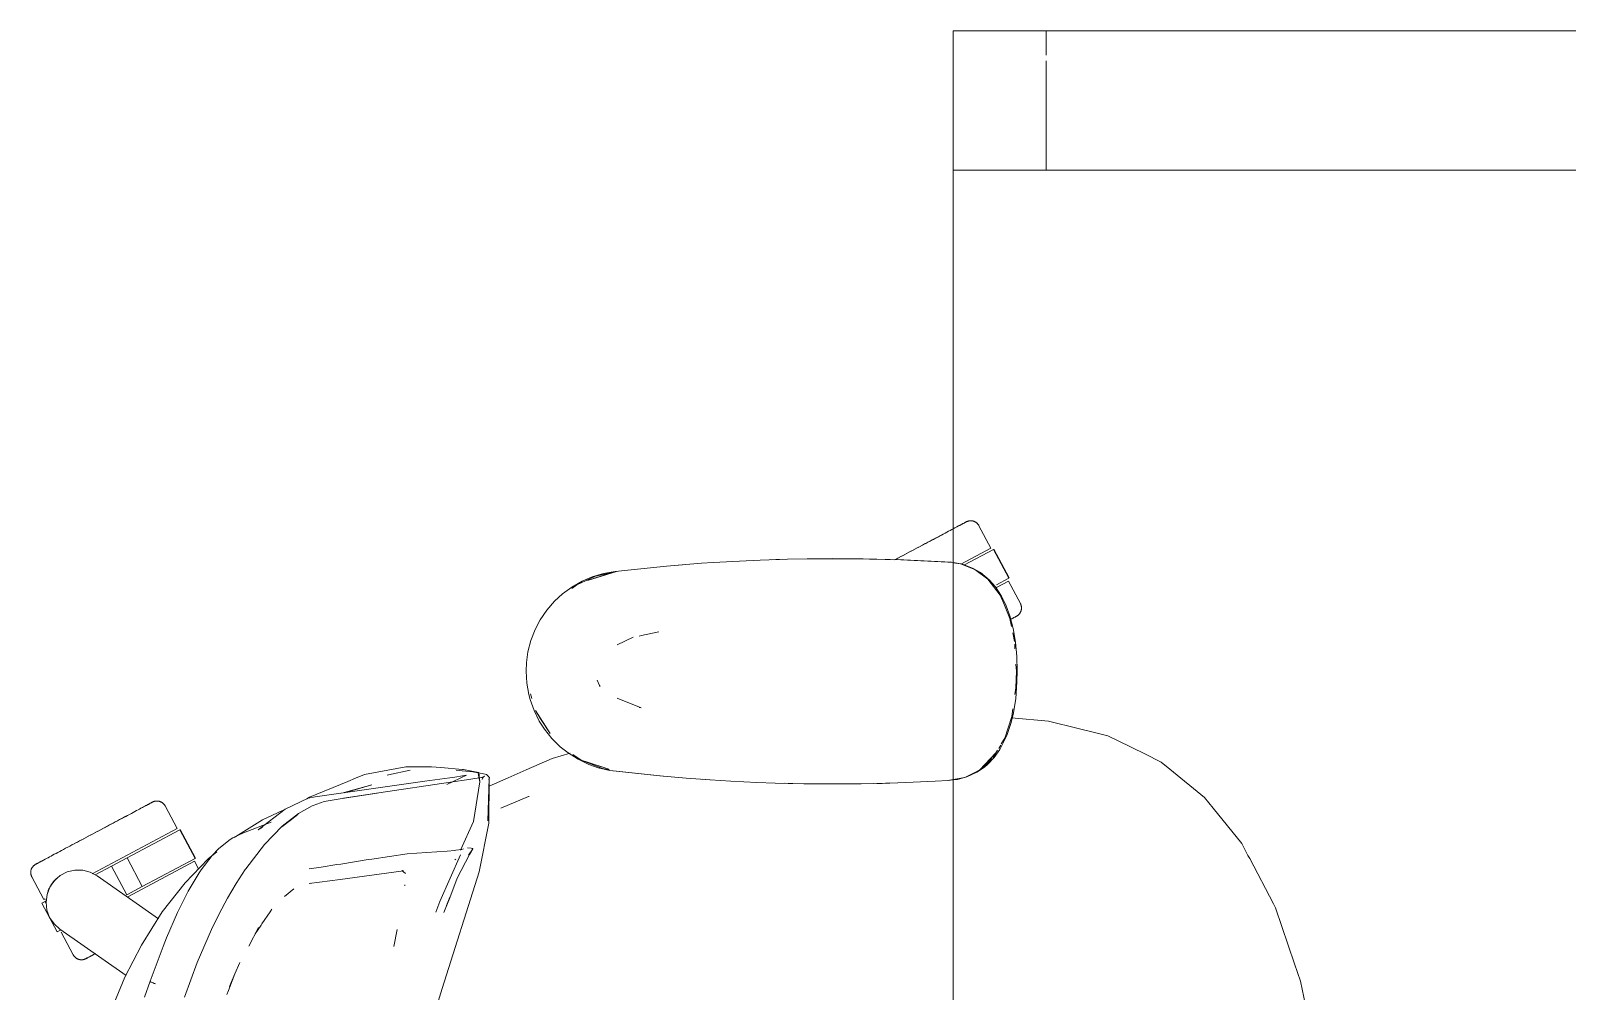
# Model space of a CAD drawing. Header units: millimetres. Extents: x 155927 to 326028, y -36033 to 97293.
# Drawn here: x 182454 to 183115, y 10592 to 11006 of the extents above; entities that cross this region are included whole.
import ezdxf

# ---------------------------------------------------------------- set-up
doc = ezdxf.new("R2010")
doc.units = ezdxf.units.MM
doc.header["$MEASUREMENT"] = 0
doc.layers.add('G-IMPT', color=8, linetype='CONTINUOUS', lineweight=9)
doc.layers.add('I-FURN', color=8, linetype='CONTINUOUS', lineweight=9)

msp = doc.modelspace()

# ---------------------------------------------------------------- linework, layer by layer
at = {"layer": 'G-IMPT'}
for p, q in [((182742.79, 10776.51), (182727.73, 10775.26)), ((182742.79, 10776.51), (182747.88, 10776.83)), ((182747.88, 10776.83), (182762.01, 10777.64)), ((182768.04, 10777.9), (182762.01, 10777.64)), ((182768.04, 10777.9), (182779.8, 10778.29)), ((182772.92, 10778.04), (182774.86, 10778.15)), ((182774.86, 10778.15), (182776.36, 10778.16)), ((182788.22, 10778.45), (182779.8, 10778.29)), ((182788.22, 10778.45), (182799.01, 10778.54)), ((182788.22, 10778.45), (182808.4, 10778.5)), ((182788.22, 10778.45), (182818.23, 10778.34)), ((182818.23, 10778.34), (182799.01, 10778.54)), ((182808.4, 10778.5), (182818.23, 10778.34)), ((182808.4, 10778.5), (182829.8, 10777.99)), ((182808.4, 10778.5), (182828.59, 10778.03)), ((182808.4, 10778.46), (182810.44, 10778.48)), ((182810.44, 10778.48), (182812.35, 10778.41)), ((182818.23, 10778.34), (182829.8, 10777.99)), ((182829.8, 10777.99), (182828.59, 10778.03)), ((182828.59, 10778.03), (182850.37, 10776.95)), ((182828.59, 10778.03), (182848.77, 10777.06)), ((182829.8, 10777.99), (182850.37, 10776.95)), ((182850.37, 10776.95), (182848.77, 10777.06)), ((182850.37, 10776.95), (182852.02, 10776.69)), ((182854.23, 10776.23), (182851.07, 10776.71)), ((182854.41, 10776.25), (182852.02, 10776.69)), ((182854.23, 10776.23), (182860.43, 10773.82)), ((182854.41, 10776.25), (182855.76, 10775.88)), ((182697.22, 10770.97), (182689.15, 10767.23)), ((182691.53, 10768.84), (182695.77, 10770.65)), ((182706.19, 10773.01), (182693.73, 10769.18)), ((182693.73, 10769.18), (182702.87, 10772.09)), ((182695.77, 10770.65), (182700.63, 10772.11)), ((182697.22, 10770.97), (182705.62, 10772.88)), ((182705.67, 10773.01), (182700.63, 10772.11)), ((182706.19, 10773.01), (182702.87, 10772.09)), ((182723.6, 10774.91), (182705.67, 10773.01)), ((182727.73, 10775.26), (182723.6, 10774.91)), ((182734.6, 10775.86), (182732.93, 10775.69)), ((182859.4, 10774.49), (182855.76, 10775.88)), ((182859.4, 10774.49), (182862.83, 10772.53)), ((182860.43, 10773.82), (182866.05, 10769.65)), ((182862.83, 10772.53), (182866.57, 10769.45)), ((182866.06, 10769.65), (182871.27, 10762.86)), ((182869.24, 10766.41), (182866.57, 10769.45)), ((182683, 10763.33), (182679.57, 10760.16)), ((182683, 10763.33), (182687.09, 10766.32)), ((182687.05, 10765.63), (182689.15, 10767.23)), ((182691.53, 10768.84), (182687.09, 10766.32)), ((182871.9, 10762.37), (182869.24, 10766.41)), ((182871.27, 10762.86), (182873.11, 10758.47)), ((182673.41, 10752.16), (182676.24, 10756.33)), ((182676.24, 10756.33), (182679.57, 10760.16)), ((182871.9, 10762.37), (182873.88, 10758.29)), ((182875.44, 10752.84), (182873.11, 10758.47)), ((182875.46, 10753.96), (182873.88, 10758.29)), ((182673.41, 10752.16), (182671.22, 10748)), ((182875.44, 10752.84), (182876.15, 10749.38)), ((182875.46, 10753.96), (182876.89, 10748.48)), ((182668.13, 10738.42), (182669.39, 10743.29)), ((182671.22, 10748), (182669.39, 10743.29)), ((182706.56, 10741.44), (182713.34, 10744.7)), ((182716.04, 10745.22), (182716.96, 10745.47)), ((182724.39, 10747.04), (182716.96, 10745.47)), ((182876.71, 10746.63), (182877.48, 10742.88)), ((182877.89, 10742.55), (182876.89, 10748.48)), ((182668.13, 10738.42), (182667.48, 10733.91)), ((182877.55, 10741.75), (182877.68, 10739.68)), ((182877.89, 10742.55), (182878.46, 10736.4)), ((182878.64, 10730.06), (182878.46, 10736.4)), ((182667.31, 10730.06), (182667.48, 10733.91)), ((182667.31, 10730.06), (182667.61, 10725.02)), ((182878.03, 10722.89), (182878.27, 10730.06)), ((182878.07, 10733.17), (182878.27, 10730.06)), ((182878.55, 10725.55), (182878.64, 10730.06)), ((182667.61, 10725.02), (182668.49, 10720.07)), ((182697.92, 10726.23), (182698.94, 10724.01)), ((182698.94, 10724.01), (182699.24, 10723.56)), ((182878.55, 10725.55), (182877.98, 10718.24)), ((182668.49, 10720.07), (182669.05, 10717.94)), ((182670.76, 10713.17), (182669.05, 10717.94)), ((182669.85, 10718.38), (182669.23, 10720.41)), ((182716.89, 10714.34), (182706.46, 10718.48)), ((182876.86, 10711.47), (182877.98, 10718.24)), ((182878.03, 10722.89), (182877.64, 10720.11)), ((182670.76, 10713.17), (182673, 10708.66)), ((182671.41, 10713.26), (182673.57, 10709.59)), ((182671.41, 10713.26), (182677.73, 10703.31)), ((182716.89, 10714.34), (182716.04, 10714.51)), ((182876.31, 10710.63), (182873.28, 10701.24)), ((182875.88, 10707.55), (182876.86, 10711.47)), ((182876.18, 10710.01), (182892.05, 10708.57)), ((182876.77, 10713.92), (182876.31, 10710.63)), ((182673, 10708.66), (182675.27, 10705.11)), ((182673.57, 10709.59), (182677.73, 10703.31)), ((182678.46, 10701.14), (182675.27, 10705.11)), ((182875.88, 10707.55), (182874.14, 10702.46)), ((182892.05, 10708.57), (182897.34, 10707.27)), ((182899.72, 10706.69), (182897.34, 10707.27)), ((182917.66, 10702.29), (182899.72, 10706.69)), ((182678.46, 10701.14), (182682.06, 10697.59)), ((182682.06, 10697.59), (182685.37, 10694.96)), ((182871.53, 10698.32), (182870.67, 10696.88)), ((182871.94, 10697.82), (182871.13, 10696.45)), ((182873.28, 10701.24), (182871.81, 10698.79)), ((182874.14, 10702.46), (182871.94, 10697.82)), ((182922.02, 10700.14), (182917.66, 10702.29)), ((182922.02, 10700.14), (182933.49, 10694.49)), ((182678.54, 10692.52), (182667.41, 10687.66)), ((182678.54, 10692.52), (182686.36, 10694.78)), ((182689.7, 10692.23), (182685.37, 10694.96)), ((182691.02, 10691.84), (182687.44, 10694.26)), ((182689.7, 10692.23), (182694.28, 10690.04)), ((182700.24, 10688.23), (182691.02, 10691.84)), ((182691.02, 10691.84), (182693.73, 10690.94)), ((182691.02, 10691.84), (182702.87, 10688.02)), ((182693.73, 10690.94), (182702.87, 10688.02)), ((182694.28, 10690.04), (182698.41, 10688.6)), ((182869.51, 10695.03), (182862.61, 10687.64)), ((182867.69, 10692.36), (182862.61, 10687.64)), ((182867.69, 10692.93), (182865.02, 10689.87)), ((182865.82, 10689.95), (182868.68, 10692.99)), ((182869.51, 10695.03), (182868.23, 10693.56)), ((182870.2, 10696.09), (182868.32, 10692.94)), ((182868.68, 10692.99), (182871.13, 10696.45)), ((182940.65, 10690.97), (182933.49, 10694.49)), ((182944.31, 10687.99), (182940.65, 10690.97)), ((182590.63, 10682.71), (182593.99, 10684.1)), ((182597.85, 10685.69), (182593.99, 10684.1)), ((182615.55, 10688.93), (182597.85, 10685.69)), ((182608.1, 10685.48), (182607.53, 10685.33)), ((182617.41, 10687.52), (182608.1, 10685.48)), ((182615.55, 10688.93), (182622.51, 10688.96)), ((182626.68, 10688.96), (182622.51, 10688.96)), ((182623.83, 10682.75), (182634.49, 10684.19)), ((182630.64, 10688.62), (182626.68, 10688.96)), ((182630.64, 10688.62), (182639.96, 10687.81)), ((182633.24, 10681.38), (182641.67, 10685.38)), ((182635.79, 10684.4), (182634.49, 10684.19)), ((182634.79, 10682.36), (182642.64, 10683.47)), ((182640.81, 10685.24), (182635.79, 10684.4)), ((182639.8, 10687.3), (182637.21, 10687.51)), ((182639.8, 10687.3), (182644.48, 10686.78)), ((182639.96, 10687.81), (182640.43, 10687.77)), ((182644.68, 10686.96), (182640.43, 10687.77)), ((182641.67, 10685.38), (182640.81, 10685.24)), ((182648.91, 10684.58), (182642.64, 10683.47)), ((182645.1, 10686.7), (182644.48, 10686.78)), ((182644.68, 10686.96), (182647.01, 10686.52)), ((182645.1, 10686.7), (182648.38, 10686.17)), ((182646.77, 10686.11), (182647.4, 10682.56)), ((182646.77, 10686.11), (182647.46, 10682.53)), ((182647.4, 10682.56), (182647.01, 10686.52)), ((182648.29, 10684.41), (182649.39, 10684.97)), ((182648.29, 10684.41), (182648.91, 10684.58)), ((182648.38, 10686.17), (182650.24, 10685.62)), ((182648.56, 10684.03), (182648.49, 10683.54)), ((182648.56, 10684.03), (182648.89, 10684.57)), ((182648.89, 10684.57), (182649.39, 10684.97)), ((182650.78, 10685.3), (182650.24, 10685.62)), ((182650.78, 10685.3), (182651.15, 10684.8)), ((182650.93, 10665.67), (182651.52, 10684.11)), ((182650.93, 10665.67), (182651.42, 10683.65)), ((182651.54, 10684.23), (182651.15, 10684.8)), ((182651.54, 10684.23), (182651.35, 10683.36)), ((182651.35, 10683.36), (182651.38, 10683.48)), ((182651.37, 10664.78), (182651.42, 10683.65)), ((182651.42, 10683.65), (182651.38, 10683.48)), ((182659.58, 10684.24), (182651.41, 10680.67)), ((182651.52, 10684.11), (182651.42, 10683.65)), ((182667.41, 10687.66), (182659.58, 10684.24)), ((182703.37, 10687.44), (182698.41, 10688.6)), ((182703.29, 10687.66), (182700.24, 10688.23)), ((182703.37, 10687.44), (182726.32, 10684.98)), ((182703.37, 10687.44), (182706.19, 10687.11)), ((182703.37, 10687.44), (182724.81, 10685.09)), ((182726.32, 10684.98), (182706.19, 10687.11)), ((182724.81, 10685.09), (182736.2, 10684.1)), ((182746.49, 10683.37), (182736.2, 10684.1)), ((182744.45, 10683.51), (182743.03, 10683.64)), ((182744.45, 10683.51), (182746.35, 10683.42)), ((182746.49, 10683.37), (182755.36, 10682.81)), ((182851.07, 10683.49), (182848.77, 10683.06)), ((182856.11, 10684.43), (182851.07, 10683.49)), ((182851.07, 10683.32), (182853, 10683.56)), ((182853, 10683.56), (182856.95, 10684.62)), ((182860.37, 10686.53), (182856.11, 10684.43)), ((182861.28, 10686.61), (182856.95, 10684.62)), ((182860.37, 10686.53), (182862.61, 10687.64)), ((182861.28, 10686.61), (182864.5, 10688.81)), ((182862.61, 10687.64), (182865.02, 10689.87)), ((182865.82, 10689.95), (182864.5, 10688.81)), ((182944.31, 10687.99), (182959.25, 10675.82)), ((182574.18, 10675.91), (182590.63, 10682.71)), ((182623.83, 10682.75), (182576.61, 10676.07)), ((182601.03, 10681.2), (182588.08, 10677.7)), ((182603.31, 10677.71), (182588.15, 10675.41)), ((182603.92, 10677.8), (182588.73, 10675.48)), ((182603.31, 10677.71), (182588.73, 10675.48)), ((182601.03, 10681.2), (182589.14, 10677.85)), ((182603.92, 10677.8), (182634.79, 10682.36)), ((182644.74, 10665.48), (182647.46, 10682.53)), ((182766.67, 10682.27), (182755.36, 10682.81)), ((182766.67, 10682.27), (182774.55, 10681.98)), ((182786.85, 10681.69), (182774.55, 10681.98)), ((182778.42, 10681.9), (182780.08, 10681.82)), ((182780.08, 10681.82), (182782.16, 10681.82)), ((182786.85, 10681.69), (182792.33, 10681.61)), ((182807.04, 10681.61), (182792.33, 10681.61)), ((182811.55, 10681.66), (182807.04, 10681.61)), ((182811.55, 10681.66), (182827.22, 10682.04)), ((182818.28, 10681.83), (182820.49, 10681.83)), ((182823.82, 10681.98), (182820.49, 10681.83)), ((182827.22, 10682.04), (182830.77, 10682.16)), ((182843.33, 10682.78), (182830.77, 10682.16)), ((182843.33, 10682.78), (182848.99, 10683.06)), ((182848.99, 10683.06), (182851.07, 10683.32)), ((182552.03, 10661.88), (182563.68, 10670.8)), ((182563.68, 10670.8), (182570.25, 10673.86)), ((182569.43, 10668.86), (182575.27, 10672.14)), ((182570.25, 10673.86), (182573.62, 10675.43)), ((182573.01, 10675.14), (182574.18, 10675.91)), ((182576.61, 10676.07), (182573.62, 10675.43)), ((182575.69, 10672.36), (182575.27, 10672.14)), ((182575.69, 10672.36), (182580.48, 10674.11)), ((182580.48, 10674.11), (182588.15, 10675.41)), ((182656.52, 10671.21), (182668.37, 10676.14)), ((182668.64, 10676.24), (182668.37, 10676.14)), ((182959.25, 10675.82), (182963.02, 10671.16)), ((182975.22, 10656.02), (182963.02, 10671.16)), ((182542.47, 10659.05), (182553.92, 10666.17)), ((182557.68, 10665.11), (182545.78, 10660.6)), ((182553.92, 10666.17), (182562.54, 10670.15)), ((182569.2, 10668.53), (182562.26, 10663.13)), ((182562.26, 10663.13), (182565.83, 10665.94)), ((182562.46, 10663.44), (182569.43, 10668.86)), ((182569.2, 10668.53), (182565.83, 10665.94)), ((182644.74, 10665.48), (182639.16, 10653.19)), ((182647.18, 10643.82), (182651.37, 10664.78)), ((182539.97, 10657.74), (182535.11, 10653.88)), ((182541.11, 10658.36), (182539.97, 10657.74)), ((182541.11, 10658.36), (182543.55, 10659.53)), ((182542.47, 10659.05), (182541.7, 10658.55)), ((182543.55, 10659.53), (182545.78, 10660.6)), ((182552.03, 10661.88), (182553.87, 10662.93)), ((182562.46, 10663.44), (182554.73, 10655.54)), ((182532.22, 10650.85), (182527.5, 10644.72)), ((182534.22, 10652.44), (182530.55, 10649.43)), ((182532.22, 10650.85), (182535.11, 10653.88)), ((182554.73, 10655.54), (182546.71, 10645.1)), ((182616.16, 10651.5), (182600.94, 10649.29)), ((182616.16, 10651.5), (182616.24, 10651.51)), ((182616.24, 10651.51), (182624.48, 10652.13)), ((182633.33, 10652.76), (182624.48, 10652.13)), ((182630.2, 10631), (182639.12, 10651.16)), ((182633.33, 10652.76), (182636.73, 10653.01)), ((182637.1, 10653.05), (182636.73, 10653.01)), ((182637.1, 10653.05), (182639.57, 10653.34)), ((182637.75, 10641.11), (182643.03, 10651.22)), ((182639.57, 10653.34), (182639.63, 10653.36)), ((182640.4, 10653.64), (182639.63, 10653.36)), ((182642.14, 10654.11), (182643.67, 10653.95)), ((182644.38, 10653.67), (182642.54, 10650.97)), ((182644.38, 10653.67), (182643.03, 10651.22)), ((182643.67, 10653.95), (182644.35, 10653.8)), ((182644.35, 10653.8), (182644.38, 10653.67)), ((182644.38, 10653.67), (182644.41, 10653.5)), ((182975.22, 10656.02), (182977.93, 10650.89)), ((182978.66, 10649.52), (182977.93, 10650.89)), ((182530.55, 10649.43), (182520.59, 10639.14)), ((182527.5, 10644.72), (182526.64, 10643.43)), ((182542.66, 10638.75), (182546.54, 10644.84)), ((182546.71, 10645.1), (182546.54, 10644.84)), ((182579.12, 10645.85), (182574.05, 10645.1)), ((182579.12, 10645.85), (182585.96, 10646.91)), ((182585.96, 10646.91), (182587.62, 10647.17)), ((182587.31, 10640.5), (182614.64, 10644.23)), ((182599.39, 10649.04), (182587.62, 10647.17)), ((182600.94, 10649.29), (182599.39, 10649.04)), ((182615.5, 10643.12), (182613.94, 10644.36)), ((182614.15, 10644.32), (182614.38, 10644.28)), ((182614.64, 10644.23), (182614.38, 10644.28)), ((182631.19, 10593.58), (182647.18, 10643.82)), ((182636.75, 10648.99), (182637.18, 10649.26)), ((182978.66, 10649.52), (182988.95, 10630.01)), ((182510.78, 10626.54), (182520.59, 10639.14)), ((182521.9, 10635.44), (182526.64, 10643.43)), ((182542.66, 10638.75), (182538.89, 10632.52)), ((182587.31, 10640.5), (182573.96, 10638.72)), ((182573.96, 10638.72), (182574.43, 10638.86)), ((182615.15, 10638.17), (182615.1, 10637.82)), ((182637.75, 10641.11), (182634.5, 10632.64)), ((182517.38, 10626.38), (182521.9, 10635.44)), ((182517.38, 10626.38), (182521.6, 10634.84)), ((182517.6, 10626.83), (182521.9, 10635.44)), ((182521.9, 10635.44), (182521.6, 10634.84)), ((182535.32, 10625.73), (182538.89, 10632.52)), ((182563.46, 10633.22), (182567.36, 10636.55)), ((182628.46, 10626.42), (182630.2, 10631)), ((182632.48, 10627.74), (182634.5, 10632.84)), ((182634.5, 10632.64), (182632.48, 10627.74)), ((182634.5, 10632.84), (182633.1, 10629.31)), ((182510.78, 10626.54), (182501.81, 10612.24)), ((182517.38, 10626.38), (182512.61, 10615.43)), ((182517.6, 10626.83), (182517.38, 10626.38)), ((182535.32, 10625.73), (182531.93, 10619)), ((182553.69, 10621.45), (182557.18, 10626.58)), ((182557.18, 10626.58), (182557.93, 10627.69)), ((182632.48, 10627.74), (182631.92, 10626.33)), ((182988.95, 10630.01), (182989.83, 10628.35)), ((182997.98, 10604.26), (182989.83, 10628.35)), ((182525.75, 10604.77), (182531.93, 10619)), ((182548.05, 10611.79), (182552.24, 10619.89)), ((182550.74, 10617.12), (182553.3, 10620.87)), ((182550.74, 10617.12), (182552.24, 10619.89)), ((182553.3, 10620.87), (182553.69, 10621.45)), ((182610.47, 10611.69), (182611.88, 10618.95)), ((182501.81, 10612.24), (182494.72, 10598.47)), ((182511.13, 10611.75), (182505.55, 10596.78)), ((182512.61, 10615.43), (182511.13, 10611.75)), ((182525.75, 10604.77), (182520.3, 10589.89)), ((182544.18, 10604.74), (182541.99, 10599.9)), ((182997.98, 10604.26), (183000.5, 10596.82)), ((182487.2, 10580.49), (182494.72, 10598.47)), ((182541.99, 10599.9), (182539.26, 10592.81)), ((182541.99, 10599.9), (182539.68, 10594.45)), ((182505.59, 10596.78), (182503.18, 10589.85)), ((182505.55, 10596.78), (182505.59, 10596.65)), ((182505.59, 10596.65), (182505.59, 10596.78)), ((182505.59, 10596.65), (182505.99, 10596.38)), ((182505.59, 10596.65), (182505.6, 10596.61)), ((182505.99, 10596.38), (182505.6, 10596.61)), ((182506.82, 10596), (182505.99, 10596.38)), ((182506.18, 10596.28), (182505.99, 10596.38)), ((182506.82, 10596), (182506.18, 10596.28)), ((182506.82, 10596), (182507.88, 10595.58)), ((182506.82, 10596), (182507.28, 10595.8)), ((182507.88, 10595.58), (182507.28, 10595.8)), ((182538.6, 10591.09), (182539.26, 10592.81)), ((182631.19, 10593.58), (182622, 10563.61)), ((183003.37, 10583), (183000.5, 10596.82))]:
    msp.add_line(p, q, dxfattribs=at)
at = {"layer": 'I-FURN'}
for p, q in [((182851.07, 11005.6), (183651.07, 11005.6)), ((182891.07, 11005.6), (182851.07, 11005.6)), ((182851.07, 11005.6), (182851.07, 10945.6)), ((182851.07, 10945.6), (182851.07, 11005.6)), ((183651.07, 11005.6), (182851.07, 11005.6)), ((182851.07, 11005.6), (182851.07, 9405.6)), ((182851.07, 9405.6), (182851.07, 11005.6)), ((182851.07, 11005.6), (183651.07, 11005.6)), ((183611.07, 11005.6), (182891.07, 11005.6)), ((182891.07, 11005.6), (182891.07, 10995.02)), ((182891.07, 11005.6), (182891.07, 10995.02)), ((182891.07, 10992.7), (182891.07, 10945.6)), ((182891.07, 10992.7), (182891.07, 10945.6)), ((182851.07, 10945.6), (182891.07, 10945.6)), ((183286.07, 10945.6), (182851.07, 10945.6)), ((182891.07, 10945.6), (183611.07, 10945.6)), ((182847.63, 10789.51), (182846.84, 10789.09)), ((182848.39, 10789.91), (182847.63, 10789.51)), ((182849.13, 10790.3), (182848.39, 10789.91)), ((182849.83, 10790.68), (182849.13, 10790.3)), ((182850.51, 10791.04), (182849.83, 10790.68)), ((182851.16, 10791.38), (182850.51, 10791.04)), ((182851.78, 10791.71), (182851.16, 10791.38)), ((182852.36, 10792.02), (182851.78, 10791.71)), ((182852.05, 10791.86), (182852.62, 10792.16)), ((182852.91, 10792.31), (182852.36, 10792.02)), ((182852.62, 10792.16), (182853.15, 10792.44)), ((182853.43, 10792.59), (182852.91, 10792.31)), ((182853.15, 10792.44), (182853.65, 10792.71)), ((182853.91, 10792.84), (182853.43, 10792.59)), ((182853.65, 10792.71), (182854.12, 10792.96)), ((182854.36, 10793.08), (182853.91, 10792.84)), ((182854.12, 10792.96), (182854.55, 10793.18)), ((182854.77, 10793.3), (182854.36, 10793.08)), ((182854.55, 10793.18), (182854.94, 10793.39)), ((182855.14, 10793.5), (182854.77, 10793.3)), ((182854.94, 10793.39), (182855.3, 10793.58)), ((182855.47, 10793.68), (182855.14, 10793.5)), ((182855.3, 10793.58), (182855.62, 10793.75)), ((182855.77, 10793.83), (182855.47, 10793.68)), ((182855.62, 10793.75), (182855.9, 10793.9)), ((182856.03, 10793.97), (182855.77, 10793.83)), ((182855.9, 10793.9), (182856.14, 10794.03)), ((182856.25, 10794.09), (182856.03, 10793.97)), ((182856.14, 10794.03), (182856.34, 10794.14)), ((182856.43, 10794.18), (182856.25, 10794.09)), ((182856.34, 10794.14), (182856.5, 10794.22)), ((182856.57, 10794.26), (182856.43, 10794.18)), ((182856.5, 10794.22), (182856.62, 10794.29)), ((182856.67, 10794.31), (182856.57, 10794.26)), ((182856.62, 10794.29), (182856.7, 10794.33)), ((182856.73, 10794.34), (182856.67, 10794.31)), ((182856.7, 10794.33), (182856.75, 10794.35)), ((182856.75, 10794.36), (182856.73, 10794.34)), ((182856.75, 10794.36), (182856.89, 10794.43)), ((182856.75, 10794.35), (182856.75, 10794.36)), ((182856.89, 10794.43), (182857.04, 10794.5)), ((182857.04, 10794.5), (182857.19, 10794.56)), ((182857.19, 10794.56), (182857.34, 10794.61)), ((182857.34, 10794.61), (182857.5, 10794.66)), ((182857.5, 10794.66), (182857.65, 10794.7)), ((182857.65, 10794.7), (182857.81, 10794.74)), ((182857.81, 10794.74), (182857.97, 10794.77)), ((182857.97, 10794.77), (182858.13, 10794.79)), ((182858.13, 10794.79), (182858.29, 10794.81)), ((182858.29, 10794.81), (182858.45, 10794.82)), ((182858.45, 10794.82), (182858.61, 10794.83)), ((182858.61, 10794.83), (182858.77, 10794.82)), ((182858.77, 10794.82), (182858.93, 10794.82)), ((182858.93, 10794.82), (182859.09, 10794.8)), ((182859.09, 10794.8), (182859.25, 10794.78)), ((182859.25, 10794.78), (182859.41, 10794.75)), ((182859.41, 10794.75), (182859.57, 10794.72)), ((182859.57, 10794.72), (182859.72, 10794.68)), ((182859.72, 10794.68), (182859.88, 10794.63)), ((182859.88, 10794.63), (182860.03, 10794.58)), ((182860.03, 10794.58), (182860.18, 10794.52)), ((182860.18, 10794.52), (182860.33, 10794.46)), ((182860.33, 10794.46), (182860.47, 10794.39)), ((182860.47, 10794.39), (182860.62, 10794.31)), ((182860.62, 10794.31), (182860.75, 10794.23)), ((182860.75, 10794.23), (182860.89, 10794.14)), ((182860.89, 10794.14), (182861.02, 10794.05)), ((182861.02, 10794.05), (182861.15, 10793.95)), ((182861.15, 10793.95), (182861.27, 10793.85)), ((182861.27, 10793.85), (182861.39, 10793.74)), ((182861.39, 10793.74), (182861.51, 10793.63)), ((182861.51, 10793.63), (182861.62, 10793.51)), ((182861.62, 10793.51), (182861.73, 10793.39)), ((182861.73, 10793.39), (182861.83, 10793.27)), ((182861.83, 10793.27), (182861.92, 10793.14)), ((182861.92, 10793.14), (182862.02, 10793)), ((182862.02, 10793), (182862.1, 10792.87)), ((182862.1, 10792.87), (182862.18, 10792.73)), ((182862.18, 10792.73), (182862.2, 10792.69)), ((182867.35, 10783), (182862.2, 10792.69)), ((182834.89, 10782.73), (182833.89, 10782.2)), ((182834.35, 10782.45), (182835.35, 10782.98)), ((182835.89, 10783.26), (182834.89, 10782.73)), ((182835.35, 10782.98), (182836.34, 10783.5)), ((182836.87, 10783.79), (182835.89, 10783.26)), ((182836.34, 10783.5), (182837.32, 10784.03)), ((182837.85, 10784.31), (182836.87, 10783.79)), ((182837.32, 10784.03), (182838.3, 10784.54)), ((182838.82, 10784.82), (182837.85, 10784.31)), ((182838.3, 10784.54), (182839.26, 10785.06)), ((182839.78, 10785.33), (182838.82, 10784.82)), ((182839.26, 10785.06), (182840.21, 10785.56)), ((182840.72, 10785.83), (182839.78, 10785.33)), ((182840.21, 10785.56), (182841.15, 10786.06)), ((182841.65, 10786.33), (182840.72, 10785.83)), ((182841.15, 10786.06), (182842.07, 10786.55)), ((182842.57, 10786.81), (182841.65, 10786.33)), ((182842.07, 10786.55), (182842.98, 10787.03)), ((182843.46, 10787.29), (182842.57, 10786.81)), ((182842.98, 10787.03), (182843.87, 10787.51)), ((182844.34, 10787.76), (182843.46, 10787.29)), ((182843.87, 10787.51), (182844.74, 10787.97)), ((182845.2, 10788.21), (182844.34, 10787.76)), ((182844.74, 10787.97), (182845.58, 10788.42)), ((182846.03, 10788.65), (182845.2, 10788.21)), ((182846.84, 10789.09), (182846.03, 10788.65)), ((182867.35, 10783), (182854.69, 10776.27)), ((182875.22, 10770.2), (182868.65, 10782.56)), ((182826.89, 10778.48), (182825.9, 10777.95)), ((182826.35, 10778.19), (182827.34, 10778.72)), ((182827.88, 10779), (182826.89, 10778.48)), ((182827.34, 10778.72), (182828.34, 10779.25)), ((182828.87, 10779.53), (182827.88, 10779)), ((182828.34, 10779.25), (182829.33, 10779.78)), ((182829.88, 10780.07), (182828.87, 10779.53)), ((182829.33, 10779.78), (182830.34, 10780.31)), ((182830.88, 10780.6), (182829.88, 10780.07)), ((182830.34, 10780.31), (182831.34, 10780.85)), ((182831.89, 10781.13), (182830.88, 10780.6)), ((182831.34, 10780.85), (182832.35, 10781.38)), ((182832.89, 10781.67), (182831.89, 10781.13)), ((182832.35, 10781.38), (182833.35, 10781.91)), ((182833.89, 10782.2), (182832.89, 10781.67)), ((182833.35, 10781.91), (182834.35, 10782.45)), ((182855.97, 10775.82), (182868.47, 10782.47)), ((182868.47, 10782.47), (182875.05, 10770.11)), ((182875.05, 10770.11), (182869.76, 10767.29)), ((182874.86, 10768.88), (182869.67, 10766.12)), ((182880.01, 10759.19), (182874.86, 10768.88)), ((182880.01, 10759.19), (182880.09, 10759.05)), ((182880.09, 10759.05), (182880.15, 10758.9)), ((182880.15, 10758.9), (182880.21, 10758.75)), ((182880.21, 10758.75), (182880.27, 10758.6)), ((182880.27, 10758.6), (182880.32, 10758.45)), ((182880.34, 10756.22), (182880.29, 10756.06)), ((182880.32, 10758.45), (182880.36, 10758.29)), ((182880.38, 10756.37), (182880.34, 10756.22)), ((182880.36, 10758.29), (182880.4, 10758.13)), ((182880.41, 10756.53), (182880.38, 10756.37)), ((182880.4, 10758.13), (182880.43, 10757.97)), ((182880.44, 10756.69), (182880.41, 10756.53)), ((182880.43, 10757.97), (182880.45, 10757.82)), ((182880.46, 10756.85), (182880.44, 10756.69)), ((182880.45, 10757.82), (182880.47, 10757.66)), ((182880.47, 10757.01), (182880.46, 10756.85)), ((182880.47, 10757.66), (182880.48, 10757.49)), ((182880.48, 10757.17), (182880.47, 10757.01)), ((182880.48, 10757.49), (182880.48, 10757.33)), ((182880.48, 10757.33), (182880.48, 10757.17)), ((182875.72, 10752.34), (182876.15, 10752.57)), ((182876.36, 10752.68), (182875.95, 10752.47)), ((182876.15, 10752.57), (182876.54, 10752.78)), ((182876.74, 10752.88), (182876.36, 10752.68)), ((182876.54, 10752.78), (182876.89, 10752.97)), ((182877.07, 10753.06), (182876.74, 10752.88)), ((182876.89, 10752.97), (182877.21, 10753.14)), ((182877.37, 10753.22), (182877.07, 10753.06)), ((182877.21, 10753.14), (182877.49, 10753.28)), ((182877.63, 10753.36), (182877.37, 10753.22)), ((182877.49, 10753.28), (182877.73, 10753.41)), ((182877.85, 10753.47), (182877.63, 10753.36)), ((182877.73, 10753.41), (182877.93, 10753.52)), ((182878.03, 10753.57), (182877.85, 10753.47)), ((182877.93, 10753.52), (182878.1, 10753.61)), ((182878.17, 10753.64), (182878.03, 10753.57)), ((182878.1, 10753.61), (182878.22, 10753.67)), ((182878.27, 10753.7), (182878.17, 10753.64)), ((182878.22, 10753.67), (182878.3, 10753.71)), ((182878.33, 10753.73), (182878.27, 10753.7)), ((182878.3, 10753.71), (182878.34, 10753.74)), ((182878.35, 10753.74), (182878.33, 10753.73)), ((182878.34, 10753.74), (182878.35, 10753.74)), ((182878.38, 10753.76), (182878.35, 10753.74)), ((182878.52, 10753.84), (182878.38, 10753.76)), ((182878.66, 10753.93), (182878.52, 10753.84)), ((182878.79, 10754.02), (182878.66, 10753.93)), ((182878.92, 10754.11), (182878.79, 10754.02)), ((182879.05, 10754.21), (182878.92, 10754.11)), ((182879.17, 10754.32), (182879.05, 10754.21)), ((182879.29, 10754.43), (182879.17, 10754.32)), ((182879.4, 10754.55), (182879.29, 10754.43)), ((182879.51, 10754.67), (182879.4, 10754.55)), ((182879.61, 10754.79), (182879.51, 10754.67)), ((182879.71, 10754.92), (182879.61, 10754.79)), ((182879.8, 10755.05), (182879.71, 10754.92)), ((182879.89, 10755.19), (182879.8, 10755.05)), ((182879.97, 10755.33), (182879.89, 10755.19)), ((182880.05, 10755.47), (182879.97, 10755.33)), ((182880.12, 10755.61), (182880.05, 10755.47)), ((182880.18, 10755.76), (182880.12, 10755.61)), ((182880.24, 10755.91), (182880.18, 10755.76)), ((182880.29, 10756.06), (182880.24, 10755.91)), ((182500.38, 10670.48), (182499.7, 10670.12)), ((182501.03, 10670.82), (182500.38, 10670.48)), ((182501.65, 10671.15), (182501.03, 10670.82)), ((182502.23, 10671.46), (182501.65, 10671.15)), ((182501.92, 10671.3), (182502.49, 10671.6)), ((182502.78, 10671.75), (182502.23, 10671.46)), ((182502.49, 10671.6), (182503.02, 10671.88)), ((182503.3, 10672.03), (182502.78, 10671.75)), ((182503.02, 10671.88), (182503.52, 10672.15)), ((182503.78, 10672.29), (182503.3, 10672.03)), ((182503.52, 10672.15), (182503.99, 10672.4)), ((182504.23, 10672.52), (182503.78, 10672.29)), ((182503.99, 10672.4), (182504.42, 10672.63)), ((182504.64, 10672.74), (182504.23, 10672.52)), ((182504.42, 10672.63), (182504.81, 10672.83)), ((182505.01, 10672.94), (182504.64, 10672.74)), ((182504.81, 10672.83), (182505.17, 10673.02)), ((182505.34, 10673.12), (182505.01, 10672.94)), ((182505.17, 10673.02), (182505.49, 10673.19)), ((182505.64, 10673.28), (182505.34, 10673.12)), ((182505.49, 10673.19), (182505.77, 10673.34)), ((182505.9, 10673.41), (182505.64, 10673.28)), ((182505.77, 10673.34), (182506.01, 10673.47)), ((182506.12, 10673.53), (182505.9, 10673.41)), ((182506.01, 10673.47), (182506.21, 10673.58)), ((182506.3, 10673.63), (182506.12, 10673.53)), ((182506.21, 10673.58), (182506.37, 10673.66)), ((182506.44, 10673.7), (182506.3, 10673.63)), ((182506.37, 10673.66), (182506.49, 10673.73)), ((182506.54, 10673.75), (182506.44, 10673.7)), ((182506.49, 10673.73), (182506.57, 10673.77)), ((182506.6, 10673.79), (182506.54, 10673.75)), ((182506.57, 10673.77), (182506.62, 10673.79)), ((182506.62, 10673.8), (182506.6, 10673.79)), ((182506.62, 10673.8), (182506.76, 10673.87)), ((182506.62, 10673.79), (182506.62, 10673.8)), ((182506.76, 10673.87), (182506.91, 10673.94)), ((182506.91, 10673.94), (182507.06, 10674)), ((182507.06, 10674), (182507.21, 10674.05)), ((182507.21, 10674.05), (182507.37, 10674.1)), ((182507.37, 10674.1), (182507.52, 10674.14)), ((182507.52, 10674.14), (182507.68, 10674.18)), ((182507.68, 10674.18), (182507.84, 10674.21)), ((182507.84, 10674.21), (182508, 10674.23)), ((182508, 10674.23), (182508.16, 10674.25)), ((182508.16, 10674.25), (182508.32, 10674.26)), ((182508.32, 10674.26), (182508.48, 10674.27)), ((182508.48, 10674.27), (182508.64, 10674.27)), ((182508.64, 10674.27), (182508.8, 10674.26)), ((182508.8, 10674.26), (182508.96, 10674.24)), ((182508.96, 10674.24), (182509.12, 10674.22)), ((182509.12, 10674.22), (182509.28, 10674.19)), ((182509.28, 10674.19), (182509.44, 10674.16)), ((182509.44, 10674.16), (182509.59, 10674.12)), ((182509.59, 10674.12), (182509.75, 10674.07)), ((182509.75, 10674.07), (182509.9, 10674.02)), ((182509.9, 10674.02), (182510.05, 10673.96)), ((182510.05, 10673.96), (182510.2, 10673.9)), ((182510.2, 10673.9), (182510.34, 10673.83)), ((182510.34, 10673.83), (182510.49, 10673.75)), ((182510.49, 10673.75), (182510.62, 10673.67)), ((182510.62, 10673.67), (182510.76, 10673.58)), ((182510.76, 10673.58), (182510.89, 10673.49)), ((182510.89, 10673.49), (182511.02, 10673.39)), ((182511.02, 10673.39), (182511.14, 10673.29)), ((182511.14, 10673.29), (182511.26, 10673.18)), ((182511.26, 10673.18), (182511.38, 10673.07)), ((182511.38, 10673.07), (182511.49, 10672.95)), ((182511.49, 10672.95), (182511.6, 10672.83)), ((182511.6, 10672.83), (182511.7, 10672.71)), ((182511.7, 10672.71), (182511.79, 10672.58)), ((182511.79, 10672.58), (182511.89, 10672.44)), ((182511.89, 10672.44), (182511.97, 10672.31)), ((182511.97, 10672.31), (182512.05, 10672.17)), ((182512.05, 10672.17), (182512.07, 10672.13)), ((182517.22, 10662.44), (182512.07, 10672.13)), ((182487.72, 10663.75), (182486.74, 10663.23)), ((182487.19, 10663.47), (182488.17, 10663.98)), ((182488.69, 10664.26), (182487.72, 10663.75)), ((182488.17, 10663.98), (182489.13, 10664.5)), ((182489.65, 10664.77), (182488.69, 10664.26)), ((182489.13, 10664.5), (182490.08, 10665)), ((182490.59, 10665.27), (182489.65, 10664.77)), ((182490.08, 10665), (182491.02, 10665.5)), ((182491.52, 10665.77), (182490.59, 10665.27)), ((182491.02, 10665.5), (182491.94, 10665.99)), ((182492.44, 10666.25), (182491.52, 10665.77)), ((182491.94, 10665.99), (182492.85, 10666.47)), ((182493.33, 10666.73), (182492.44, 10666.25)), ((182492.85, 10666.47), (182493.74, 10666.95)), ((182494.21, 10667.2), (182493.33, 10666.73)), ((182493.74, 10666.95), (182494.61, 10667.41)), ((182495.07, 10667.65), (182494.21, 10667.2)), ((182494.61, 10667.41), (182495.45, 10667.86)), ((182495.9, 10668.1), (182495.07, 10667.65)), ((182496.71, 10668.53), (182495.9, 10668.1)), ((182497.5, 10668.95), (182496.71, 10668.53)), ((182498.26, 10669.35), (182497.5, 10668.95)), ((182499, 10669.74), (182498.26, 10669.35)), ((182499.7, 10670.12), (182499, 10669.74)), ((182474.28, 10656.6), (182475.25, 10657.11)), ((182475.77, 10657.39), (182474.8, 10656.88)), ((182475.25, 10657.11), (182476.22, 10657.63)), ((182476.76, 10657.92), (182475.77, 10657.39)), ((182476.22, 10657.63), (182477.21, 10658.16)), ((182477.75, 10658.44), (182476.76, 10657.92)), ((182477.21, 10658.16), (182478.21, 10658.69)), ((182478.74, 10658.97), (182477.75, 10658.44)), ((182478.21, 10658.69), (182479.2, 10659.22)), ((182479.75, 10659.51), (182478.74, 10658.97)), ((182479.2, 10659.22), (182480.21, 10659.75)), ((182480.75, 10660.04), (182479.75, 10659.51)), ((182480.21, 10659.75), (182481.21, 10660.29)), ((182517.22, 10662.44), (182480.62, 10642.98)), ((182481.76, 10660.57), (182480.75, 10660.04)), ((182481.21, 10660.29), (182482.22, 10660.82)), ((182482.76, 10661.11), (182481.76, 10660.57)), ((182482.22, 10660.82), (182483.22, 10661.35)), ((182483.76, 10661.64), (182482.76, 10661.11)), ((182483.22, 10661.35), (182484.22, 10661.89)), ((182484.76, 10662.17), (182483.76, 10661.64)), ((182484.22, 10661.89), (182485.22, 10662.42)), ((182485.76, 10662.7), (182484.76, 10662.17)), ((182485.22, 10662.42), (182486.21, 10662.94)), ((182486.74, 10663.23), (182485.76, 10662.7)), ((182486.21, 10662.94), (182487.19, 10663.47)), ((182495.64, 10649.83), (182518.34, 10661.91)), ((182518.34, 10661.91), (182524.92, 10649.55)), ((182525.09, 10649.64), (182518.52, 10662)), ((182462.95, 10650.57), (182462.28, 10650.22)), ((182463.64, 10650.94), (182462.95, 10650.57)), ((182464.36, 10651.33), (182463.64, 10650.94)), ((182465.11, 10651.73), (182464.36, 10651.33)), ((182465.89, 10652.14), (182465.11, 10651.73)), ((182466.69, 10652.56), (182465.89, 10652.14)), ((182467.51, 10653), (182466.69, 10652.56)), ((182468.36, 10653.45), (182467.51, 10653)), ((182469.23, 10653.91), (182468.36, 10653.45)), ((182470.12, 10654.39), (182469.23, 10653.91)), ((182471.02, 10654.87), (182470.12, 10654.39)), ((182470.53, 10654.61), (182471.45, 10655.09)), ((182471.95, 10655.36), (182471.02, 10654.87)), ((182471.45, 10655.09), (182472.38, 10655.59)), ((182472.88, 10655.86), (182471.95, 10655.36)), ((182472.38, 10655.59), (182473.32, 10656.09)), ((182473.83, 10656.36), (182472.88, 10655.86)), ((182473.32, 10656.09), (182474.28, 10656.6)), ((182474.8, 10656.88), (182473.83, 10656.36)), ((182454.21, 10643.63), (182454.22, 10643.79)), ((182454.22, 10643.79), (182454.23, 10643.95)), ((182454.23, 10643.95), (182454.25, 10644.11)), ((182454.25, 10644.11), (182454.28, 10644.27)), ((182454.28, 10644.27), (182454.32, 10644.43)), ((182454.32, 10644.43), (182454.36, 10644.59)), ((182454.36, 10644.59), (182454.4, 10644.74)), ((182454.4, 10644.74), (182454.45, 10644.89)), ((182454.45, 10644.89), (182454.51, 10645.04)), ((182454.51, 10645.04), (182454.58, 10645.19)), ((182454.58, 10645.19), (182454.65, 10645.34)), ((182454.65, 10645.34), (182454.72, 10645.48)), ((182454.72, 10645.48), (182454.81, 10645.62)), ((182454.81, 10645.62), (182454.89, 10645.75)), ((182454.89, 10645.75), (182454.99, 10645.88)), ((182454.99, 10645.88), (182455.08, 10646.01)), ((182455.08, 10646.01), (182455.19, 10646.14)), ((182455.19, 10646.14), (182455.29, 10646.26)), ((182455.29, 10646.26), (182455.41, 10646.37)), ((182455.41, 10646.37), (182455.52, 10646.48)), ((182455.52, 10646.48), (182455.64, 10646.59)), ((182455.64, 10646.59), (182455.77, 10646.69)), ((182455.77, 10646.69), (182455.9, 10646.79)), ((182455.9, 10646.79), (182456.03, 10646.88)), ((182456.03, 10646.88), (182456.17, 10646.96)), ((182456.17, 10646.96), (182456.31, 10647.04)), ((182456.31, 10647.04), (182456.35, 10647.06)), ((182456.39, 10647.09), (182456.35, 10647.07)), ((182456.35, 10647.06), (182456.37, 10647.08)), ((182456.35, 10647.07), (182456.35, 10647.06)), ((182456.37, 10647.08), (182456.43, 10647.11)), ((182456.48, 10647.13), (182456.39, 10647.09)), ((182456.43, 10647.11), (182456.53, 10647.16)), ((182456.6, 10647.2), (182456.48, 10647.13)), ((182456.53, 10647.16), (182456.67, 10647.24)), ((182456.76, 10647.28), (182456.6, 10647.2)), ((182456.67, 10647.24), (182456.85, 10647.33)), ((182456.96, 10647.39), (182456.76, 10647.28)), ((182456.85, 10647.33), (182457.07, 10647.45)), ((182457.2, 10647.52), (182456.96, 10647.39)), ((182457.07, 10647.45), (182457.33, 10647.58)), ((182457.48, 10647.67), (182457.2, 10647.52)), ((182457.33, 10647.58), (182457.62, 10647.74)), ((182457.8, 10647.84), (182457.48, 10647.67)), ((182457.62, 10647.74), (182457.96, 10647.92)), ((182458.15, 10648.03), (182457.8, 10647.84)), ((182457.96, 10647.92), (182458.33, 10648.12)), ((182458.55, 10648.23), (182458.15, 10648.03)), ((182458.33, 10648.12), (182458.74, 10648.34)), ((182458.98, 10648.46), (182458.55, 10648.23)), ((182458.74, 10648.34), (182459.19, 10648.57)), ((182459.44, 10648.71), (182458.98, 10648.46)), ((182459.19, 10648.57), (182459.67, 10648.83)), ((182459.94, 10648.98), (182459.44, 10648.71)), ((182459.67, 10648.83), (182460.19, 10649.11)), ((182460.48, 10649.26), (182459.94, 10648.98)), ((182460.19, 10649.11), (182460.74, 10649.4)), ((182461.05, 10649.56), (182460.48, 10649.26)), ((182460.74, 10649.4), (182461.32, 10649.71)), ((182461.65, 10649.88), (182461.05, 10649.56)), ((182462.28, 10650.22), (182461.65, 10649.88)), ((182466.9, 10642.19), (182469.9, 10643.74)), ((182469.9, 10643.74), (182473.18, 10644.53)), ((182473.18, 10644.53), (182476.56, 10644.5)), ((182476.56, 10644.5), (182479.83, 10643.68)), ((182481.94, 10642.55), (182489, 10646.3)), ((182489, 10646.3), (182495.64, 10649.83)), ((182489, 10646.3), (182495.57, 10633.94)), ((182495.64, 10649.83), (182502.21, 10637.47)), ((182524.73, 10648.32), (182496.04, 10633.06)), ((182524.92, 10649.55), (182502.21, 10637.47)), ((182526.41, 10645.16), (182524.73, 10648.32)), ((182454.21, 10643.47), (182454.21, 10643.63)), ((182454.21, 10643.31), (182454.21, 10643.47)), ((182454.22, 10643.15), (182454.21, 10643.31)), ((182454.24, 10642.99), (182454.22, 10643.15)), ((182454.27, 10642.83), (182454.24, 10642.99)), ((182454.3, 10642.67), (182454.27, 10642.83)), ((182454.33, 10642.51), (182454.3, 10642.67)), ((182454.38, 10642.36), (182454.33, 10642.51)), ((182454.42, 10642.2), (182454.38, 10642.36)), ((182454.48, 10642.05), (182454.42, 10642.2)), ((182454.54, 10641.9), (182454.48, 10642.05)), ((182454.61, 10641.76), (182454.54, 10641.9)), ((182454.68, 10641.61), (182454.61, 10641.76)), ((182454.68, 10641.61), (182459.83, 10631.93)), ((182461.21, 10634.07), (182462.43, 10637.21)), ((182462.43, 10637.21), (182464.36, 10639.97)), ((182465.2, 10640.84), (182462.91, 10638.05)), ((182464.36, 10639.97), (182466.9, 10642.19)), ((182466.62, 10641.99), (182465.2, 10640.84)), ((182479.83, 10643.68), (182482.8, 10642.09)), ((182482.8, 10642.09), (182509.23, 10623.58)), ((182502.21, 10637.47), (182495.57, 10633.94)), ((182459.02, 10630.36), (182460.41, 10631.11)), ((182460.21, 10632.13), (182459.83, 10631.93)), ((182460.41, 10631.11), (182460.33, 10631.06)), ((182460.81, 10630.35), (182460.41, 10631.11)), ((182460.78, 10630.72), (182461.21, 10634.07)), ((182461.17, 10627.37), (182460.78, 10630.72)), ((182459.02, 10630.36), (182465.59, 10618)), ((182462.34, 10624.21), (182461.17, 10627.37)), ((182464.24, 10621.42), (182462.34, 10624.21)), ((182466.75, 10619.16), (182464.24, 10621.42)), ((182466.99, 10618.74), (182465.59, 10618)), ((182495.34, 10599.14), (182466.75, 10619.16)), ((182466.9, 10618.7), (182466.99, 10618.74)), ((182467.34, 10617.8), (182472.49, 10608.12)), ((182472.51, 10608.08), (182472.49, 10608.12)), ((182472.59, 10607.94), (182472.51, 10608.08)), ((182472.68, 10607.8), (182472.59, 10607.94)), ((182472.77, 10607.67), (182472.68, 10607.8)), ((182472.86, 10607.54), (182472.77, 10607.67)), ((182472.97, 10607.41), (182472.86, 10607.54)), ((182473.07, 10607.29), (182472.97, 10607.41)), ((182473.18, 10607.17), (182473.07, 10607.29)), ((182473.3, 10607.06), (182473.18, 10607.17)), ((182473.42, 10606.95), (182473.3, 10607.06)), ((182473.54, 10606.85), (182473.42, 10606.95)), ((182473.67, 10606.75), (182473.54, 10606.85)), ((182473.8, 10606.66), (182473.67, 10606.75)), ((182473.94, 10606.57), (182473.8, 10606.66)), ((182474.08, 10606.49), (182473.94, 10606.57)), ((182474.22, 10606.42), (182474.08, 10606.49)), ((182474.37, 10606.35), (182474.22, 10606.42)), ((182474.51, 10606.28), (182474.37, 10606.35)), ((182474.66, 10606.22), (182474.51, 10606.28)), ((182474.82, 10606.17), (182474.66, 10606.22)), ((182474.97, 10606.12), (182474.82, 10606.17)), ((182475.13, 10606.08), (182474.97, 10606.12)), ((182475.28, 10606.05), (182475.13, 10606.08)), ((182475.44, 10606.02), (182475.28, 10606.05)), ((182475.6, 10606), (182475.44, 10606.02)), ((182475.76, 10605.99), (182475.6, 10606)), ((182475.92, 10605.98), (182475.76, 10605.99)), ((182476.09, 10605.98), (182475.92, 10605.98)), ((182476.25, 10605.98), (182476.09, 10605.98)), ((182476.41, 10605.99), (182476.25, 10605.98)), ((182476.57, 10606.01), (182476.41, 10605.99)), ((182476.73, 10606.03), (182476.57, 10606.01)), ((182476.89, 10606.06), (182476.73, 10606.03)), ((182477.04, 10606.1), (182476.89, 10606.06)), ((182477.2, 10606.14), (182477.04, 10606.1)), ((182477.35, 10606.19), (182477.2, 10606.14)), ((182477.5, 10606.25), (182477.35, 10606.19)), ((182477.65, 10606.31), (182477.5, 10606.25)), ((182477.8, 10606.38), (182477.65, 10606.31)), ((182477.94, 10606.45), (182477.8, 10606.38)), ((182477.94, 10606.45), (182477.96, 10606.46)), ((182477.95, 10606.45), (182477.94, 10606.45)), ((182477.99, 10606.47), (182477.95, 10606.45)), ((182477.96, 10606.46), (182478.02, 10606.49)), ((182478.07, 10606.52), (182477.99, 10606.47)), ((182478.02, 10606.49), (182478.12, 10606.54)), ((182478.19, 10606.58), (182478.07, 10606.52)), ((182478.12, 10606.54), (182478.26, 10606.62)), ((182478.36, 10606.67), (182478.19, 10606.58)), ((182478.26, 10606.62), (182478.44, 10606.72)), ((182478.56, 10606.78), (182478.36, 10606.67)), ((182478.44, 10606.72), (182478.66, 10606.83)), ((182478.8, 10606.9), (182478.56, 10606.78)), ((182478.66, 10606.83), (182478.92, 10606.97)), ((182479.08, 10607.05), (182478.8, 10606.9)), ((182478.92, 10606.97), (182479.22, 10607.13)), ((182479.39, 10607.22), (182479.08, 10607.05)), ((182479.22, 10607.13), (182479.55, 10607.31)), ((182479.75, 10607.41), (182479.39, 10607.22)), ((182479.55, 10607.31), (182479.93, 10607.5)), ((182480.14, 10607.62), (182479.75, 10607.41)), ((182479.93, 10607.5), (182480.34, 10607.72)), ((182480.57, 10607.85), (182480.14, 10607.62)), ((182480.34, 10607.72), (182480.78, 10607.96)), ((182481.04, 10608.1), (182480.57, 10607.85)), ((182480.78, 10607.96), (182481.26, 10608.22)), ((182481.54, 10608.36), (182481.04, 10608.1)), ((182481.26, 10608.22), (182481.78, 10608.49)), ((182482.07, 10608.65), (182481.54, 10608.36))]:
    msp.add_line(p, q, dxfattribs=at)
for points in [[(182463.75, 10639.26), (182464.08, 10639.68), (182464.42, 10640.11), (182464.85, 10640.5)], [(182460.81, 10630.35), (182460.81, 10630.58), (182460.81, 10631.12), (182460.84, 10631.79), (182460.88, 10632.16)]]:
    msp.add_open_spline(points, degree=3, dxfattribs=at)
msp.add_open_spline([(182461.41, 10634.77), (182461.55, 10635.24), (182461.77, 10635.86), (182462.07, 10636.5), (182462.15, 10636.65)], degree=3, knots=[-0.6, -0.6, -0.6, -0.6, -0.5, -0.4680239, -0.4680239, -0.4680239, -0.4680239], dxfattribs=at)

doc.saveas('drawing.dxf')
